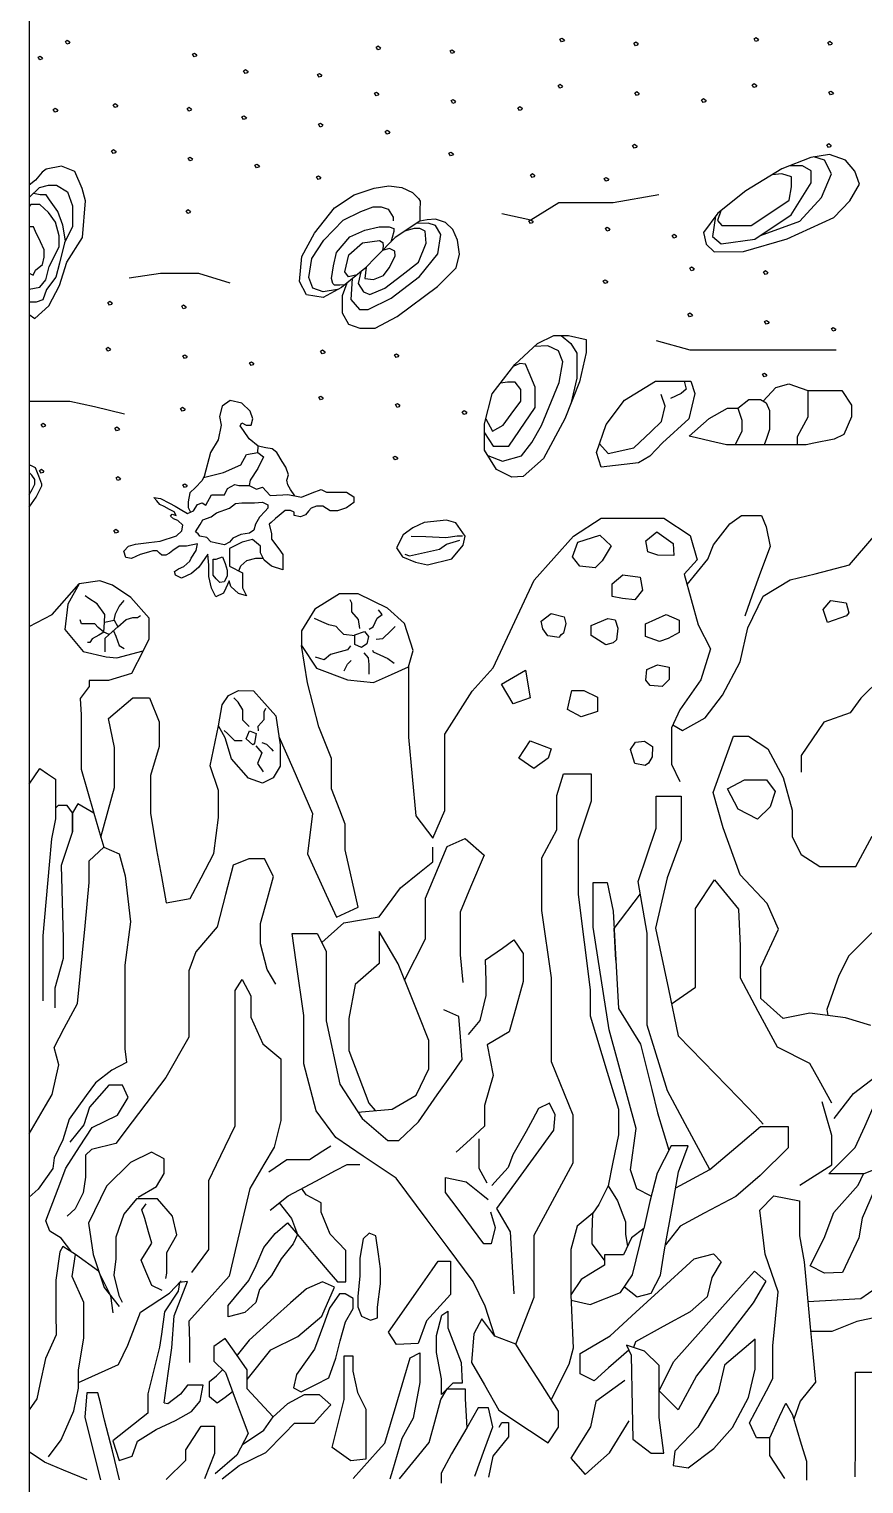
# Model space of a CAD drawing. Header units: millimetres. Extents: x 39 to 1913, y -1214 to 273.
# Drawn here: x 1679.8 to 1717.3, y 125.8 to 191.2 of the extents above; entities that cross this region are included whole.
import ezdxf

# ---------------------------------------------------------------- set-up
doc = ezdxf.new("R2010")
doc.units = ezdxf.units.MM

msp = doc.modelspace()

# ---------------------------------------------------------------- linework, layer by layer
at = {"color": 7, "true_color": 0xd6ffff}
msp.add_lwpolyline([(1679.776, 258.065), (1679.776, 33.065), (1754.776, 33.065), (1754.776, 258.065)], dxfattribs=at)
at = {"color": 252}
for points in [[(1681.477, 190.535), (1681.404, 190.656), (1681.492, 190.709), (1681.603, 190.629), (1681.56, 190.565), (1681.477, 190.535)], [(1695.441, 190.275), (1695.368, 190.396), (1695.456, 190.45), (1695.567, 190.369), (1695.525, 190.305), (1695.441, 190.275)], [(1698.758, 190.107), (1698.685, 190.228), (1698.773, 190.282), (1698.884, 190.202), (1698.842, 190.137), (1698.758, 190.107)], [(1703.693, 190.628), (1703.62, 190.749), (1703.708, 190.803), (1703.82, 190.722), (1703.777, 190.658), (1703.693, 190.628)], [(1707.01, 190.46), (1706.937, 190.581), (1707.025, 190.635), (1707.136, 190.554), (1707.094, 190.49), (1707.01, 190.46)], [(1712.415, 190.654), (1712.342, 190.775), (1712.43, 190.828), (1712.541, 190.748), (1712.499, 190.684), (1712.415, 190.654)], [(1715.732, 190.486), (1715.659, 190.607), (1715.747, 190.66), (1715.858, 190.58), (1715.816, 190.516), (1715.732, 190.486)], [(1680.256, 189.82), (1680.183, 189.941), (1680.271, 189.994), (1680.382, 189.914), (1680.34, 189.85), (1680.256, 189.82)], [(1687.186, 189.958), (1687.113, 190.079), (1687.201, 190.133), (1687.312, 190.052), (1687.27, 189.988), (1687.186, 189.958)], [(1689.488, 189.212), (1689.414, 189.333), (1689.503, 189.386), (1689.614, 189.306), (1689.571, 189.242), (1689.488, 189.212)], [(1692.805, 189.044), (1692.731, 189.165), (1692.82, 189.219), (1692.931, 189.138), (1692.888, 189.074), (1692.805, 189.044)], [(1695.362, 188.203), (1695.289, 188.324), (1695.377, 188.377), (1695.488, 188.297), (1695.446, 188.233), (1695.362, 188.203)], [(1703.614, 188.556), (1703.541, 188.677), (1703.629, 188.73), (1703.741, 188.65), (1703.698, 188.586), (1703.614, 188.556)], [(1707.057, 188.225), (1706.984, 188.346), (1707.072, 188.399), (1707.183, 188.319), (1707.14, 188.255), (1707.057, 188.225)], [(1712.336, 188.581), (1712.263, 188.702), (1712.351, 188.756), (1712.462, 188.675), (1712.42, 188.611), (1712.336, 188.581)], [(1715.779, 188.25), (1715.705, 188.371), (1715.794, 188.425), (1715.905, 188.344), (1715.862, 188.28), (1715.779, 188.25)], [(1680.937, 187.481), (1680.864, 187.602), (1680.952, 187.656), (1681.064, 187.575), (1681.021, 187.511), (1680.937, 187.481)], [(1683.632, 187.688), (1683.559, 187.809), (1683.647, 187.863), (1683.759, 187.782), (1683.716, 187.718), (1683.632, 187.688)], [(1686.949, 187.521), (1686.876, 187.642), (1686.964, 187.695), (1687.075, 187.615), (1687.033, 187.551), (1686.949, 187.521)], [(1698.805, 187.872), (1698.731, 187.993), (1698.82, 188.046), (1698.931, 187.966), (1698.888, 187.902), (1698.805, 187.872)], [(1701.805, 187.554), (1701.732, 187.675), (1701.82, 187.729), (1701.931, 187.649), (1701.889, 187.584), (1701.805, 187.554)], [(1710.057, 187.907), (1709.984, 188.028), (1710.072, 188.082), (1710.184, 188.001), (1710.141, 187.937), (1710.057, 187.907)], [(1689.409, 187.139), (1689.336, 187.261), (1689.424, 187.314), (1689.535, 187.234), (1689.492, 187.17), (1689.409, 187.139)], [(1692.851, 186.808), (1692.778, 186.929), (1692.866, 186.983), (1692.978, 186.903), (1692.935, 186.839), (1692.851, 186.808)], [(1695.852, 186.491), (1695.778, 186.612), (1695.867, 186.666), (1695.978, 186.585), (1695.935, 186.521), (1695.852, 186.491)], [(1683.553, 185.616), (1683.48, 185.737), (1683.568, 185.791), (1683.68, 185.71), (1683.637, 185.646), (1683.553, 185.616)], [(1698.709, 185.507), (1698.636, 185.628), (1698.724, 185.682), (1698.836, 185.601), (1698.793, 185.537), (1698.709, 185.507)], [(1706.962, 185.86), (1706.888, 185.981), (1706.977, 186.035), (1707.088, 185.954), (1707.045, 185.89), (1706.962, 185.86)], [(1715.683, 185.886), (1715.61, 186.007), (1715.698, 186.06), (1715.81, 185.98), (1715.767, 185.916), (1715.683, 185.886)], [(1679.776, 178.379), (1680.033, 178.21), (1680.655, 178.768), (1681.142, 179.693), (1681.475, 180.731), (1682.174, 181.84), (1682.308, 183.486), (1682.16, 184.051), (1681.835, 184.814), (1681.234, 185.054), (1680.542, 184.92), (1680.358, 184.772), (1680.061, 184.426), (1679.776, 184.193)], [(1686.996, 185.285), (1686.922, 185.406), (1687.011, 185.46), (1687.122, 185.379), (1687.079, 185.315), (1686.996, 185.285)], [(1689.996, 184.968), (1689.923, 185.089), (1690.011, 185.142), (1690.122, 185.062), (1690.08, 184.998), (1689.996, 184.968)], [(1710.547, 181.197), (1711.876, 181.22), (1713.828, 181.785), (1715.933, 182.749), (1716.65, 183.489), (1717.074, 184.242), (1716.874, 184.83), (1716.451, 185.312), (1715.733, 185.57), (1714.898, 185.441), (1713.593, 184.924), (1711.97, 183.948), (1710.723, 182.937), (1710.065, 182.067), (1710.194, 181.549), (1710.547, 181.197)], [(1710.617, 182.796), (1710.476, 181.89), (1710.864, 181.561), (1712.381, 181.773), (1714.016, 182.866), (1714.91, 184.3), (1714.91, 184.841), (1714.522, 185.065), (1713.954, 185.067)], [(1712.628, 181.938), (1714.404, 182.584), (1715.369, 183.642), (1715.827, 184.712), (1715.51, 185.323), (1715.029, 185.461)], [(1692.756, 184.444), (1692.683, 184.565), (1692.771, 184.618), (1692.882, 184.538), (1692.84, 184.474), (1692.756, 184.444)], [(1702.373, 184.54), (1702.299, 184.661), (1702.388, 184.714), (1702.499, 184.634), (1702.456, 184.57), (1702.373, 184.54)], [(1705.69, 184.372), (1705.616, 184.493), (1705.705, 184.546), (1705.816, 184.466), (1705.773, 184.402), (1705.69, 184.372)], [(1710.846, 183.036), (1710.7, 182.608), (1710.9, 182.384), (1711.299, 182.384), (1712.217, 182.384), (1713.416, 183.184), (1713.918, 183.518), (1714.028, 184.124), (1714.028, 184.571), (1713.593, 184.7), (1713.149, 184.656)], [(1679.776, 183.635), (1680.245, 184.094), (1680.648, 184.2), (1681.001, 184.2), (1681.496, 183.896), (1681.722, 183.274), (1681.722, 182.335), (1681.369, 181.6), (1681.135, 180.696), (1680.973, 180.067), (1680.563, 179.502), (1680.386, 179.05), (1680.097, 178.937), (1679.776, 178.937)], [(1681.414, 181.695), (1681.291, 182.405), (1681.072, 183.006), (1680.697, 183.536), (1680.538, 183.761), (1680.28, 183.761), (1679.967, 183.822)], [(1697.346, 183.478), (1697.336, 183.058), (1697.325, 182.585), (1696.218, 181.843), (1695.389, 180.995), (1694.862, 180.456), (1693.809, 179.602), (1692.981, 179.146), (1692.23, 179.262), (1691.928, 179.872), (1692.024, 180.989), (1692.602, 182.035), (1693.488, 183.178), (1694.381, 183.762), (1695.28, 184.064), (1695.929, 184.16), (1696.519, 184.089), (1697.001, 183.871), (1697.264, 183.589), (1697.346, 183.478)], [(1701.018, 182.917), (1702.309, 182.642), (1703.575, 183.416), (1706.014, 183.416), (1708.071, 183.769)], [(1679.776, 179.516), (1680.252, 179.615), (1680.535, 179.94), (1680.676, 180.548), (1681.128, 181.431), (1681.128, 181.918), (1680.959, 182.54), (1680.641, 182.964), (1680.252, 183.324), (1679.849, 183.324), (1679.776, 183.232)], [(1686.901, 182.92), (1686.827, 183.041), (1686.916, 183.095), (1687.027, 183.014), (1686.984, 182.95), (1686.901, 182.92)], [(1693.636, 179.507), (1692.985, 179.403), (1692.517, 179.57), (1692.339, 180.049), (1692.475, 180.903), (1693.017, 181.726), (1693.892, 182.622), (1694.674, 183.008), (1695.238, 183.216), (1695.589, 183.216), (1695.9, 183.118), (1696.129, 182.762), (1696.129, 182.595)], [(1694.043, 179.792), (1693.842, 179.23), (1693.842, 178.459), (1694.119, 177.952), (1694.632, 177.768), (1695.317, 177.768), (1696.305, 178.301), (1698.116, 179.644), (1698.959, 180.487), (1699.104, 181.093), (1699.025, 181.725), (1698.815, 182.199), (1698.485, 182.522), (1698.031, 182.673), (1697.662, 182.639), (1697.325, 182.585)], [(1694.295, 179.996), (1694.231, 179.065), (1694.619, 178.604), (1695.008, 178.604), (1696.042, 179.111), (1697.313, 180.099), (1698.13, 181.106), (1698.268, 181.982), (1698.031, 182.377), (1697.708, 182.489), (1697.161, 182.476)], [(1702.294, 182.467), (1702.22, 182.588), (1702.309, 182.642), (1702.42, 182.561), (1702.377, 182.497), (1702.294, 182.467)], [(1679.776, 180.244), (1679.962, 180.159), (1680.059, 180.373), (1680.372, 180.625), (1680.45, 180.964), (1680.45, 181.296), (1680.287, 181.643), (1680.064, 182.118), (1679.97, 182.32), (1679.776, 182.32)], [(1693.958, 179.723), (1693.73, 179.697), (1693.497, 179.697), (1693.416, 179.781), (1693.353, 179.995), (1693.454, 180.576), (1693.59, 181.173), (1694.187, 181.874), (1694.862, 182.172), (1695.505, 182.328), (1695.946, 182.328), (1696.158, 182.242), (1696.158, 182.112), (1696.09, 181.84), (1696.02, 181.64)], [(1694.506, 180.167), (1694.131, 180.084), (1693.957, 180.296), (1694.143, 181.059), (1694.747, 181.599), (1695.524, 181.714), (1695.672, 181.612), (1695.688, 181.448), (1695.647, 181.259)], [(1694.679, 180.307), (1694.557, 179.771), (1694.792, 179.405), (1695.087, 179.28), (1695.749, 179.562), (1696.515, 180.158), (1697.268, 180.743), (1697.616, 181.585), (1697.569, 182.127), (1697.327, 182.25), (1697.073, 182.25), (1696.647, 182.13)], [(1705.736, 182.136), (1705.663, 182.257), (1705.751, 182.311), (1705.862, 182.23), (1705.82, 182.166), (1705.736, 182.136)], [(1708.737, 181.819), (1708.663, 181.94), (1708.752, 181.993), (1708.863, 181.913), (1708.82, 181.849), (1708.737, 181.819)], [(1694.912, 180.507), (1694.854, 179.999), (1695.252, 179.953), (1695.703, 180.134), (1695.957, 180.479), (1696.228, 181.003), (1696.212, 181.225), (1695.961, 181.352), (1695.647, 181.259)], [(1709.525, 180.35), (1709.452, 180.471), (1709.54, 180.524), (1709.651, 180.444), (1709.608, 180.38), (1709.525, 180.35)], [(1684.265, 180.037), (1685.676, 180.243), (1687.38, 180.243), (1688.791, 179.802)], [(1705.641, 179.772), (1705.568, 179.893), (1705.656, 179.946), (1705.767, 179.866), (1705.724, 179.802), (1705.641, 179.772)], [(1712.842, 180.182), (1712.768, 180.303), (1712.857, 180.356), (1712.968, 180.276), (1712.925, 180.212), (1712.842, 180.182)], [(1683.387, 178.807), (1683.313, 178.929), (1683.402, 178.982), (1683.513, 178.902), (1683.47, 178.838), (1683.387, 178.807)], [(1686.703, 178.64), (1686.63, 178.761), (1686.718, 178.814), (1686.83, 178.734), (1686.787, 178.67), (1686.703, 178.64)], [(1709.446, 178.277), (1709.373, 178.398), (1709.461, 178.452), (1709.572, 178.371), (1709.53, 178.307), (1709.446, 178.277)], [(1712.888, 177.946), (1712.815, 178.067), (1712.903, 178.121), (1713.015, 178.04), (1712.972, 177.976), (1712.888, 177.946)], [(1715.889, 177.629), (1715.816, 177.75), (1715.904, 177.803), (1716.015, 177.723), (1715.972, 177.659), (1715.889, 177.629)], [(1701.964, 171.105), (1701.461, 171.081), (1700.766, 171.417), (1700.239, 172.29), (1700.239, 173.475), (1700.574, 174.816), (1701.592, 176.133), (1702.61, 177.079), (1703.353, 177.438), (1704.011, 177.438), (1704.802, 177.258), (1704.802, 176.672), (1704.502, 175.355), (1703.844, 173.691), (1702.886, 171.919), (1701.964, 171.105)], [(1703.682, 177.438), (1704.119, 177.079), (1704.382, 176.648), (1704.382, 175.522), (1704.113, 174.371)], [(1707.951, 177.219), (1709.463, 176.794), (1711.401, 176.794), (1713.197, 176.794), (1716.033, 176.794)], [(1683.308, 176.735), (1683.234, 176.856), (1683.323, 176.91), (1683.434, 176.829), (1683.391, 176.765), (1683.308, 176.735)], [(1686.75, 176.404), (1686.677, 176.525), (1686.765, 176.579), (1686.876, 176.498), (1686.833, 176.434), (1686.75, 176.404)], [(1692.943, 176.617), (1692.87, 176.738), (1692.958, 176.791), (1693.07, 176.711), (1693.027, 176.647), (1692.943, 176.617)], [(1696.26, 176.449), (1696.187, 176.57), (1696.275, 176.623), (1696.386, 176.543), (1696.344, 176.479), (1696.26, 176.449)], [(1700.38, 172.056), (1701.041, 171.788), (1701.892, 172.039), (1702.359, 172.638), (1702.79, 173.392), (1703.592, 175.331), (1703.76, 176.253), (1703.556, 176.755), (1703.077, 176.971), (1702.462, 176.941)], [(1689.75, 176.087), (1689.677, 176.208), (1689.765, 176.261), (1689.877, 176.181), (1689.834, 176.117), (1689.75, 176.087)], [(1700.239, 173.068), (1700.622, 172.47), (1701.329, 172.47), (1701.808, 173.176), (1702.503, 174.2), (1702.503, 175.127), (1702.239, 175.762), (1702.079, 176.146), (1701.824, 176.189), (1701.522, 176.041)], [(1700.293, 173.691), (1700.593, 173.144), (1701.069, 173.405), (1701.436, 173.902), (1701.871, 174.492), (1701.871, 175.01), (1701.616, 175.347), (1701.267, 175.347), (1700.945, 175.296)], [(1707.656, 172.025), (1707.158, 171.717), (1705.474, 171.528), (1705.261, 172.191), (1705.704, 173.447), (1706.518, 174.538), (1707.916, 175.383), (1709.505, 175.383), (1709.679, 174.83), (1709.41, 173.7), (1708.233, 172.626), (1707.656, 172.025)], [(1709.197, 175.383), (1709.299, 175.035), (1709.062, 174.83), (1708.588, 174.617)], [(1712.793, 175.582), (1712.72, 175.703), (1712.808, 175.756), (1712.919, 175.676), (1712.877, 175.612), (1712.793, 175.582)], [(1712.759, 174.49), (1713.325, 175.099), (1713.903, 175.263), (1714.456, 175.074), (1714.765, 174.969), (1714.765, 173.767), (1714.481, 173.252), (1714.28, 172.886), (1714.28, 172.525)], [(1692.864, 174.544), (1692.791, 174.665), (1692.879, 174.719), (1692.991, 174.638), (1692.948, 174.574), (1692.864, 174.544)], [(1705.395, 172.573), (1705.79, 172.144), (1706.936, 172.397), (1707.719, 173.131), (1708.187, 173.571), (1708.351, 174.269), (1708.169, 174.79)], [(1711.615, 174.169), (1712.105, 174.559), (1712.633, 174.559), (1712.885, 174.421), (1713.035, 174.069), (1713.035, 173.214), (1712.897, 172.812), (1712.798, 172.525)], [(1714.765, 174.969), (1715.701, 174.969), (1716.292, 174.969), (1716.719, 174.307), (1716.719, 173.78), (1716.38, 173)], [(1684.066, 173.91), (1682.717, 174.243), (1681.609, 174.483), (1680.814, 174.483), (1679.776, 174.483)], [(1686.655, 174.04), (1686.581, 174.161), (1686.67, 174.214), (1686.781, 174.134), (1686.738, 174.07), (1686.655, 174.04)], [(1691.707, 170.239), (1691.525, 170.528), (1691.395, 170.737), (1691.36, 170.936), (1691.422, 171.178), (1691.316, 171.525), (1691.15, 171.786), (1690.901, 172.179), (1690.694, 172.351), (1690.408, 172.395), (1690.072, 172.474), (1689.655, 172.794), (1689.402, 173.174), (1689.265, 173.378), (1689.332, 173.51), (1689.532, 173.408), (1689.746, 173.408), (1689.821, 173.693), (1689.711, 174.037), (1689.336, 174.404), (1688.804, 174.517), (1688.442, 174.26), (1688.324, 173.797), (1688.403, 173.414), (1688.263, 172.751), (1687.927, 172.188), (1687.638, 171.105), (1687.533, 170.917), (1687.244, 170.619), (1687.002, 170.37), (1686.928, 169.963), (1686.928, 169.718), (1687.031, 169.503)], [(1696.307, 174.213), (1696.233, 174.334), (1696.322, 174.388), (1696.433, 174.307), (1696.39, 174.243), (1696.307, 174.213)], [(1699.307, 173.896), (1699.234, 174.017), (1699.322, 174.07), (1699.433, 173.99), (1699.391, 173.926), (1699.307, 173.896)], [(1716.38, 173), (1715.94, 172.787), (1715.035, 172.598), (1714.682, 172.525), (1713.438, 172.525), (1712.47, 172.525), (1711.112, 172.525), (1710.383, 172.699), (1709.759, 172.847), (1709.434, 172.925), (1710.32, 173.717), (1711.15, 174.169), (1711.615, 174.169), (1711.791, 173.641), (1711.791, 173.139), (1711.489, 172.525)], [(1680.391, 173.328), (1680.317, 173.449), (1680.406, 173.503), (1680.517, 173.422), (1680.474, 173.358), (1680.391, 173.328)], [(1683.708, 173.16), (1683.634, 173.282), (1683.723, 173.335), (1683.834, 173.255), (1683.791, 173.191), (1683.708, 173.16)], [(1687.615, 171.064), (1688.513, 171.285), (1689.288, 171.626), (1689.547, 172.094), (1690.05, 172.182), (1690.072, 172.474)], [(1690.05, 172.182), (1690.304, 171.994), (1690.05, 171.473), (1689.713, 170.939), (1689.664, 170.707)], [(1696.212, 171.849), (1696.138, 171.97), (1696.227, 172.023), (1696.338, 171.943), (1696.295, 171.879), (1696.212, 171.849)], [(1679.776, 169.734), (1680.09, 170.181), (1680.354, 170.681), (1680.354, 170.761), (1680.206, 171.118), (1680.068, 171.489), (1679.854, 171.605), (1679.776, 171.605)], [(1679.776, 170.275), (1679.907, 170.516), (1680.038, 170.757), (1680.038, 170.975), (1679.898, 171.172), (1679.776, 171.288)], [(1680.312, 171.256), (1680.239, 171.377), (1680.327, 171.431), (1680.438, 171.35), (1680.395, 171.286), (1680.312, 171.256)], [(1683.754, 170.925), (1683.681, 171.046), (1683.769, 171.099), (1683.881, 171.019), (1683.838, 170.955), (1683.754, 170.925)], [(1687.802, 167.612), (1687.398, 167.033), (1687.068, 166.744), (1686.617, 166.535), (1686.355, 166.677), (1686.305, 166.837), (1686.487, 166.951), (1686.727, 167.067), (1687.002, 167.299), (1687.062, 167.444), (1687.274, 167.782), (1687.348, 168.085), (1686.854, 167.972), (1686.516, 167.972), (1686.236, 167.782), (1686.086, 167.663), (1685.917, 167.576), (1685.734, 167.576), (1685.637, 167.668), (1685.528, 167.771), (1685.331, 167.771), (1685.146, 167.703), (1684.766, 167.605), (1684.383, 167.423), (1684.124, 167.471), (1684.026, 167.745), (1684.235, 167.977), (1684.557, 168.07), (1685.148, 168.144), (1685.667, 168.208), (1686.397, 168.439), (1686.636, 168.658), (1686.678, 168.915), (1686.461, 169.127), (1686.264, 169.21), (1686.129, 169.319), (1686.202, 169.41), (1686.381, 169.35), (1686.296, 169.512), (1686.081, 169.626), (1685.844, 169.752), (1685.65, 169.855), (1685.511, 170.014), (1685.374, 170.168), (1685.68, 170.115), (1686.087, 169.91), (1686.333, 169.77), (1686.569, 169.635), (1686.897, 169.448), (1687.164, 169.557), (1687.339, 169.841), (1687.544, 169.921), (1687.715, 169.825), (1687.971, 170.281), (1688.218, 170.281), (1688.55, 170.286), (1688.686, 170.565), (1689.019, 170.748), (1689.196, 170.707), (1689.664, 170.707), (1689.99, 170.531), (1690.255, 170.633), (1690.608, 170.259), (1691.17, 170.285), (1691.394, 170.295), (1692.02, 170.183), (1692.496, 170.367), (1692.895, 170.521), (1693.136, 170.401), (1693.551, 170.401), (1694.034, 170.401), (1694.36, 170.197), (1694.36, 169.945), (1694.034, 169.7), (1693.632, 169.571), (1693.306, 169.571), (1692.972, 169.775), (1692.68, 169.775), (1692.442, 169.68), (1692.333, 169.551), (1692.195, 169.387), (1691.966, 169.299), (1691.68, 169.347), (1691.68, 169.51), (1691.516, 169.585), (1691.272, 169.585), (1691.006, 169.353), (1690.852, 169.219), (1690.648, 169.041), (1690.562, 168.966), (1690.659, 168.537), (1690.659, 168.292), (1690.993, 167.85), (1691.18, 167.602), (1691.18, 167.245), (1691.18, 166.912), (1690.666, 167.082), (1690.339, 167.34), (1690.169, 167.673), (1690.169, 167.973), (1689.816, 168.279), (1689.346, 168.156), (1688.986, 167.98), (1688.775, 167.876), (1688.775, 167.68), (1688.775, 167.075), (1689.36, 166.783), (1689.36, 166.374), (1689.36, 166.109), (1689.537, 165.749), (1689.19, 165.851), (1688.843, 166.157), (1688.761, 166.415), (1688.608, 166.088), (1688.512, 165.869), (1688.164, 165.699), (1687.973, 166.088), (1687.857, 166.62), (1687.857, 167.118), (1687.802, 167.612)], [(1686.755, 170.607), (1686.681, 170.729), (1686.77, 170.782), (1686.881, 170.702), (1686.838, 170.638), (1686.755, 170.607)], [(1687.254, 168.613), (1687.456, 168.944), (1687.587, 169.158), (1687.957, 169.299), (1688.2, 169.48), (1688.776, 169.682), (1689.051, 169.9), (1689.333, 169.929), (1689.907, 169.929), (1690.255, 169.959), (1690.494, 169.83), (1690.494, 169.682), (1690.384, 169.552), (1690.133, 169.278), (1689.948, 168.957), (1689.869, 168.702), (1689.673, 168.564), (1689.28, 168.503), (1688.927, 168.341), (1688.779, 168.161), (1688.555, 168.037), (1688.192, 168.118), (1687.944, 168.173), (1687.758, 168.36), (1687.451, 168.424), (1687.37, 168.529), (1687.254, 168.613)], [(1709.334, 166.257), (1710.267, 167.398), (1710.528, 168.032), (1711.253, 168.973), (1711.786, 169.347), (1712.682, 169.347), (1712.886, 168.849), (1713.068, 167.964), (1712.637, 166.808), (1712.253, 165.779), (1711.934, 164.824)], [(1683.659, 168.56), (1683.586, 168.681), (1683.674, 168.735), (1683.785, 168.654), (1683.743, 168.59), (1683.659, 168.56)], [(1696.287, 167.905), (1696.546, 167.496), (1697.139, 167.252), (1697.668, 167.138), (1698.77, 167.412), (1699.273, 168.015), (1699.363, 168.424), (1698.949, 169.027), (1698.525, 169.141), (1697.518, 169.042), (1697.02, 168.807), (1696.581, 168.483), (1696.287, 167.905)], [(1696.824, 162.551), (1696.824, 161.018), (1696.824, 159.402), (1697.148, 155.863), (1697.913, 154.858), (1698.459, 156.103), (1698.459, 158.091), (1698.459, 159.533), (1699.683, 161.455), (1700.622, 162.503), (1702.46, 166.449), (1704.232, 168.426), (1705.468, 169.237), (1707.103, 169.237), (1708.284, 169.237), (1709.479, 168.454), (1709.781, 167.369), (1709.204, 166.724), (1709.836, 164.444), (1710.386, 163.36), (1709.946, 161.973), (1709.012, 160.627), (1708.629, 159.807), (1708.629, 158.181), (1709.015, 157.409)], [(1696.651, 167.616), (1696.86, 167.546), (1698.211, 167.84), (1698.53, 168.065), (1699.129, 168.249)], [(1696.94, 168.424), (1697.603, 168.404), (1698.5, 168.359), (1698.999, 168.443), (1699.248, 168.443)], [(1705.517, 167.313), (1705.206, 167.01), (1704.52, 167.073), (1704.192, 167.492), (1704.429, 168.16), (1705.417, 168.463), (1705.92, 167.99), (1705.517, 167.313)], [(1708.017, 167.579), (1707.565, 167.724), (1707.477, 168.21), (1707.976, 168.613), (1708.703, 168.098), (1708.744, 167.558), (1708.017, 167.579)], [(1708.696, 159.951), (1709.133, 159.701), (1710.142, 160.256), (1710.924, 161.288), (1711.718, 162.784), (1712.058, 164.314), (1712.75, 165.731), (1713.963, 166.457), (1715.086, 166.74), (1716.633, 167.131), (1717.717, 168.406)], [(1688.342, 166.34), (1688.184, 166.511), (1688.042, 166.666), (1688.042, 167.071), (1688.042, 167.392), (1688.178, 167.392), (1688.471, 167.494), (1688.577, 167.19), (1688.678, 166.9), (1688.678, 166.627), (1688.546, 166.374), (1688.342, 166.34)], [(1689.192, 166.867), (1689.291, 167.091), (1689.564, 167.33), (1689.96, 167.439), (1690.287, 167.443)], [(1706.431, 165.622), (1705.962, 165.722), (1705.962, 166.278), (1706.448, 166.689), (1707.224, 166.59), (1707.332, 165.996), (1706.992, 165.568), (1706.431, 165.622)], [(1679.776, 164.361), (1680.819, 164.912), (1682.021, 166.284)], [(1683.24, 163.007), (1683.721, 162.961), (1684.905, 163.278), (1685.171, 163.796), (1685.171, 164.748), (1684.346, 165.67), (1683.516, 166.228), (1682.958, 166.412), (1682.021, 166.284), (1681.518, 165.363), (1681.38, 164.231), (1682.2, 163.237), (1683.24, 163.007)], [(1683.163, 164.559), (1683.182, 164.901), (1682.83, 165.388), (1682.466, 165.629), (1682.296, 165.742)], [(1683.593, 164.646), (1683.66, 164.943), (1683.819, 165.265), (1684.044, 165.537)], [(1694.072, 161.968), (1695.252, 161.853), (1696.06, 162.212), (1696.824, 162.551), (1697.035, 163.289), (1696.637, 164.507), (1695.881, 165.186), (1694.56, 165.827), (1693.713, 165.827), (1692.61, 165.148), (1692.008, 164.173), (1692.008, 163.519), (1692.687, 162.494), (1694.072, 161.968)], [(1694.635, 164.274), (1694.575, 164.684), (1694.281, 165.033), (1694.281, 165.412), (1694.195, 165.569)], [(1716.503, 164.839), (1715.641, 164.547), (1715.443, 165.13), (1715.79, 165.53), (1716.482, 165.431), (1716.603, 164.975), (1716.481, 164.832)], [(1683.767, 164.354), (1684.129, 164.682), (1684.438, 164.769), (1684.643, 164.769), (1684.782, 164.861)], [(1694.408, 163.94), (1693.917, 164.001), (1693.71, 164.224), (1693.575, 164.368), (1693.239, 164.441), (1692.921, 164.583), (1692.598, 164.726)], [(1695.06, 164.249), (1695.237, 164.345), (1695.409, 164.739), (1695.632, 164.911), (1695.469, 165.122)], [(1703.659, 164), (1703.595, 163.868), (1703.083, 163.951), (1702.849, 164.267), (1702.774, 164.605), (1703.223, 164.958), (1703.818, 164.802), (1703.883, 164.504), (1703.779, 164.068), (1703.631, 163.942)], [(1706.015, 163.632), (1705.679, 163.536), (1705.027, 163.968), (1705.031, 164.412), (1705.774, 164.732), (1706.098, 164.662), (1706.227, 164.288), (1706.165, 163.765), (1706.015, 163.632)], [(1708.491, 163.83), (1708.089, 163.697), (1707.47, 163.922), (1707.47, 164.494), (1708.392, 164.906), (1708.981, 164.652), (1708.981, 164.104), (1708.491, 163.83)], [(1683.137, 164.108), (1682.886, 164.328), (1682.733, 164.487), (1682.123, 164.487), (1682.077, 164.661)], [(1683.137, 164.108), (1682.902, 163.98), (1682.603, 163.818), (1682.497, 163.647), (1682.405, 163.647)], [(1683.137, 164.108), (1683.163, 164.559), (1683.593, 164.646), (1683.767, 164.354), (1683.378, 164), (1683.137, 164.108)], [(1683.573, 164.177), (1683.665, 163.939), (1683.829, 163.514), (1684.054, 163.376)], [(1694.706, 163.42), (1694.408, 163.551), (1694.408, 163.996), (1694.838, 164.143), (1695.02, 163.92), (1694.944, 163.592), (1694.706, 163.42)], [(1695.374, 163.794), (1695.672, 163.829), (1696.021, 164.168), (1696.222, 164.362)], [(1683.378, 164), (1683.181, 163.821), (1683.181, 163.504), (1683.178, 163.232)], [(1690.998, 159.431), (1691.624, 157.996), (1692.511, 155.965), (1692.275, 154.158), (1693.121, 152.314), (1693.58, 151.313), (1694.561, 151.764), (1693.967, 154.331), (1693.967, 155.481), (1693.728, 156.11), (1693.361, 157.078), (1693.361, 158.43), (1692.795, 159.861), (1692.275, 161.835), (1692.008, 163.519)], [(1694.21, 163.501), (1694.084, 163.318), (1693.745, 163.227), (1693.317, 163.113), (1693.027, 162.874), (1692.647, 162.985)], [(1684.905, 163.278), (1684.38, 162.261), (1683.345, 161.941), (1683.027, 161.941), (1682.475, 161.941), (1682.475, 161.665), (1682.071, 161.135), (1682.114, 160.392), (1682.114, 157.952), (1682.687, 155.978), (1681.965, 156.402), (1681.729, 156.001), (1681.729, 155.15), (1681.222, 153.622), (1681.308, 150.351), (1681.308, 149.457), (1680.935, 148.123), (1680.935, 147.229)], [(1693.93, 162.378), (1694.08, 162.68), (1694.251, 162.845)], [(1694.807, 163.182), (1695.01, 162.959), (1695.045, 162.661), (1695.045, 162.226)], [(1695.197, 163.303), (1695.227, 163.227), (1695.536, 163.101), (1695.895, 162.929), (1696.178, 162.712)], [(1702.29, 161.156), (1701.518, 160.888), (1700.997, 161.777), (1702.082, 162.412), (1702.29, 161.156)], [(1707.673, 161.721), (1707.478, 161.962), (1707.524, 162.435), (1708.01, 162.651), (1708.529, 162.535), (1708.529, 161.991), (1708.221, 161.671), (1707.673, 161.721)], [(1689.176, 161.495), (1689.857, 161.47), (1690.23, 161.055), (1690.865, 160.35), (1691.052, 159.056), (1691.052, 158.086), (1690.736, 157.571), (1690.255, 157.331), (1689.633, 157.555), (1688.861, 158.426), (1688.579, 159.371), (1688.288, 159.902), (1688.454, 160.848), (1688.736, 161.263), (1689.176, 161.495)], [(1703.968, 160.636), (1704.153, 161.492), (1704.69, 161.492), (1705.311, 161.19), (1705.311, 160.552), (1704.572, 160.301), (1703.968, 160.636)], [(1718.063, 162.056), (1717.137, 161.148), (1716.664, 160.494), (1715.483, 160.076), (1714.466, 158.569), (1714.466, 157.824)], [(1683.001, 154.895), (1683.619, 157.129), (1683.619, 158.929), (1683.337, 160.23), (1684.443, 161.163), (1685.181, 161.163), (1685.615, 160.078), (1685.615, 158.972), (1685.224, 157.671), (1685.224, 155.98), (1685.506, 154.331), (1685.723, 153.139), (1685.938, 151.957), (1687.015, 152.153), (1687.502, 153.074), (1688.079, 154.164), (1688.283, 155.784), (1688.283, 156.999), (1687.914, 158.105), (1688.288, 159.902)], [(1689.656, 159.879), (1689.377, 160.164), (1689.377, 160.62), (1689.169, 160.966), (1688.973, 161.158)], [(1690.086, 159.683), (1690.065, 159.884), (1690.329, 160.19), (1690.329, 160.526), (1690.412, 160.702)], [(1689.346, 159.227), (1689.025, 159.237), (1688.688, 159.553), (1688.54, 159.692)], [(1689.833, 159.055), (1689.524, 159.318), (1689.673, 159.679), (1689.977, 159.553), (1689.9, 159.127), (1689.836, 159.052)], [(1689.962, 159.003), (1690.225, 158.694), (1690.029, 158.214), (1690.293, 157.835)], [(1690.226, 159.16), (1690.438, 159.087), (1690.656, 158.87), (1690.744, 158.772)], [(1703.095, 158.455), (1702.457, 157.986), (1701.769, 158.455), (1702.29, 159.227), (1703.229, 158.875), (1703.095, 158.455)], [(1707.447, 158.122), (1706.984, 158.209), (1706.792, 158.842), (1707.024, 159.174), (1707.422, 159.221), (1707.785, 158.972), (1707.77, 158.506), (1707.601, 158.221), (1707.447, 158.122)], [(1717.587, 146.434), (1716.451, 146.788), (1714.854, 147.001), (1713.647, 146.753), (1712.653, 147.658), (1712.653, 149.059), (1713.434, 150.763), (1712.937, 151.916), (1711.712, 153.211), (1710.949, 155.323), (1710.513, 156.904), (1711.104, 158.566), (1711.414, 159.437), (1712.086, 159.437), (1712.956, 158.867), (1713.648, 157.584), (1714.061, 156.112), (1714.061, 154.919), (1714.462, 154.116), (1715.299, 153.591), (1716.917, 153.591), (1717.642, 154.952)], [(1679.776, 157.281), (1680.254, 157.985), (1680.596, 157.752), (1680.96, 157.505), (1680.96, 156.683), (1680.96, 155.723), (1680.788, 154.827), (1680.681, 153.653), (1680.391, 150.467), (1680.391, 147.551)], [(1701.634, 132.129), (1702.47, 134.228), (1702.47, 137.02), (1704.223, 140.266), (1704.223, 142.408), (1703.249, 144.81), (1703.249, 148.575), (1702.813, 151.608), (1702.813, 153.976), (1703.476, 155.224), (1703.476, 156.778), (1703.782, 157.745), (1705.03, 157.745), (1705.03, 156.523), (1704.444, 154.766), (1704.444, 152.321), (1704.979, 148.043), (1704.979, 146.871), (1705.743, 144.35), (1706.251, 142.674), (1706.251, 141.523), (1705.991, 140.227), (1705.793, 139.238), (1705.368, 138.405), (1705.096, 138.006), (1704.39, 137.42), (1704.117, 136.378), (1704.117, 134.854), (1704.117, 134.341), (1704.219, 131.939), (1704.026, 131.214), (1703.229, 129.636)], [(1713.062, 156.268), (1712.49, 155.714), (1711.632, 156.16), (1711.15, 157.072), (1711.909, 157.474), (1712.902, 157.474), (1713.295, 156.947), (1713.062, 156.268)], [(1681.729, 155.15), (1681.729, 156.001), (1681.483, 156.33), (1681.081, 156.33), (1680.96, 156.203)], [(1710.358, 139.968), (1709.253, 142.023), (1708.457, 143.503), (1707.886, 145.35), (1707.545, 146.45), (1707.545, 147.804), (1707.545, 148.962), (1707.545, 150.589), (1707.141, 152.905), (1707.941, 155.304), (1707.941, 156.737), (1709.072, 156.737), (1709.072, 156.241), (1709.072, 154.78), (1708.437, 153.07), (1707.913, 150.809), (1708.492, 148.08), (1708.94, 145.97), (1710.589, 144.275), (1711.647, 143.187), (1712.396, 142.416), (1712.747, 142.006)], [(1682.687, 155.978), (1683.001, 154.895), (1683.129, 154.455), (1683.819, 154.156), (1684.098, 153.171), (1684.333, 151.094), (1684.076, 149.145), (1684.076, 146.576), (1684.076, 145.398), (1684.146, 144.771), (1683.486, 144.434), (1682.759, 143.869), (1682.341, 143.29), (1681.575, 142.228), (1681.291, 141.298), (1680.901, 140.49), (1680.847, 140.019), (1680.187, 139.09), (1679.776, 138.727)], [(1679.776, 141.567), (1680.51, 142.833), (1680.808, 143.345), (1681.116, 144.677), (1680.901, 145.457), (1681.358, 146.319), (1681.358, 146.319), (1681.952, 147.436), (1682.289, 150.915), (1682.478, 152.863), (1682.478, 153.833), (1683.129, 154.455)], [(1692.922, 150.176), (1693.914, 151.06), (1695.502, 151.329), (1696.455, 152.624), (1697.311, 153.308), (1697.916, 153.792), (1697.916, 154.456)], [(1696.647, 148.483), (1697.579, 150.328), (1697.579, 152.16), (1698.557, 154.481), (1699.364, 154.847), (1700.219, 154.09), (1699.608, 152.648), (1699.137, 151.537), (1699.137, 149.619), (1699.266, 148.373)], [(1690.859, 148.303), (1690.473, 148.961), (1690.172, 150.106), (1690.172, 151.022), (1690.487, 152.153), (1690.76, 153.131), (1690.344, 153.928), (1689.642, 153.928), (1688.941, 153.642), (1688.597, 152.325), (1688.217, 150.87), (1687.266, 149.749), (1686.951, 148.89), (1686.951, 147.015), (1686.951, 145.913), (1685.92, 144.109), (1684.41, 142.118), (1683.673, 141.146), (1682.585, 140.868), (1682.312, 140.609), (1682.312, 139.92), (1682.312, 139.633), (1682.211, 138.929), (1681.838, 138.196), (1681.493, 137.88)], [(1708.634, 147.411), (1709.706, 148.163), (1709.706, 150.01), (1709.706, 151.692), (1710.561, 152.988), (1711.637, 151.664), (1711.719, 150.01), (1711.719, 148.576), (1712.519, 147.087), (1713.381, 145.483), (1714.836, 144.744), (1715.25, 143.999), (1715.821, 142.972)], [(1707.719, 138.77), (1707.082, 139.095), (1706.785, 139.953), (1707.049, 141.818), (1705.829, 146.242), (1705.319, 149.511), (1705.11, 150.853), (1705.11, 152.205), (1705.11, 152.87), (1705.751, 152.87), (1706.017, 151.573), (1706.134, 149.378), (1706.249, 147.21), (1707.248, 145.604), (1707.747, 143.559), (1708.002, 142.513), (1708.51, 140.833)], [(1706.134, 149.378), (1706.059, 150.796), (1707.237, 152.354)], [(1700.691, 132.485), (1700.112, 133.255), (1699.751, 132.581), (1699.655, 131.305), (1700.233, 130.293), (1700.884, 129.155), (1702.256, 128.247), (1703.097, 127.69), (1703.563, 128.395), (1703.563, 129.113), (1702.762, 130.366), (1701.975, 131.597), (1701.634, 132.129), (1700.691, 132.485), (1700.257, 133.833), (1699.727, 134.941), (1698.595, 136.458), (1697.664, 137.705), (1696.259, 139.588), (1694.789, 140.576), (1693.552, 141.407), (1692.669, 142.599), (1692.115, 144.718), (1692.115, 146.885), (1691.778, 149.293), (1691.598, 150.578), (1692.717, 150.578), (1693.127, 149.775), (1693.127, 148.619), (1693.127, 147.969), (1693.127, 146.644), (1693.729, 143.803), (1694.741, 142.261), (1695.897, 141.274), (1696.379, 141.274), (1697.27, 142.117), (1698.113, 143.321), (1698.747, 144.226), (1699.227, 144.911), (1699.149, 145.934), (1699.081, 146.837), (1698.4, 147.142)], [(1694.55, 142.552), (1696.089, 142.681), (1697.164, 143.316), (1697.726, 144.489), (1697.726, 145.759), (1697.262, 146.932), (1696.935, 147.758), (1696.36, 149.209), (1695.502, 150.67), (1695.502, 149.228), (1694.427, 148.275), (1694.134, 146.761), (1694.134, 145.319), (1695.038, 142.949), (1695.319, 142.616)], [(1717.639, 150.602), (1716.601, 149.567), (1716.155, 148.69), (1715.619, 147.153), (1715.652, 146.895)], [(1699.512, 146.03), (1700.044, 146.659), (1700.31, 147.794), (1700.31, 148.447), (1700.286, 149.39), (1701.035, 149.921), (1701.544, 150.282), (1701.978, 149.67), (1701.978, 148.423), (1701.567, 146.949), (1701.344, 146.15), (1700.358, 145.571), (1700.624, 144.194), (1700.237, 142.84), (1700.237, 141.922), (1699.585, 141.318), (1698.963, 140.742)], [(1687.082, 135.338), (1687.844, 136.377), (1687.844, 137.44), (1687.844, 138.526), (1687.844, 139.473), (1688.191, 140.189), (1688.582, 140.997), (1689.032, 141.927), (1689.032, 142.522), (1689.032, 143.954), (1689.032, 145.41), (1689.032, 147.004), (1689.032, 148.02), (1689.346, 148.505), (1689.346, 148.505), (1689.739, 147.766), (1689.739, 146.819), (1690.271, 145.618), (1691.08, 144.948), (1691.08, 143.377), (1691.08, 142.176), (1690.779, 140.974), (1690.317, 140.189), (1689.689, 139.122), (1689.091, 136.582), (1688.763, 135.185), (1687.607, 133.893), (1686.954, 133.163), (1686.981, 132.223), (1686.981, 131.296)], [(1715.941, 142.261), (1716.805, 143.391), (1717.824, 144.166), (1718.323, 144.83), (1718.976, 146.037), (1719.652, 146.668), (1720.582, 146.225), (1720.582, 145.506), (1720.113, 145.04)], [(1717.263, 139.772), (1715.709, 139.772), (1716.892, 140.956), (1717.316, 141.909), (1718.015, 143.481), (1719.275, 144.733), (1719.851, 145.304), (1720.993, 144.154), (1720.334, 143.074), (1718.763, 141.027), (1718.079, 140.136)], [(1681.701, 136.254), (1681.701, 136.254), (1681.22, 136.889), (1680.702, 137.205), (1680.53, 137.665), (1681.076, 139.115), (1681.42, 140.03), (1682.039, 140.983), (1682.611, 141.864), (1683.749, 142.405), (1684.223, 143.209), (1683.979, 143.755), (1683.361, 143.755), (1682.484, 142.764), (1682.24, 141.974), (1681.608, 141.198)], [(1701.567, 134.381), (1701.494, 135.59), (1701.4, 137.164), (1700.793, 138.224), (1701.76, 139.553), (1702.557, 140.648), (1703.355, 141.745), (1703.404, 142.424), (1703.161, 142.946), (1702.66, 142.713), (1702.388, 142.204), (1702.107, 141.677), (1701.501, 140.623), (1701.303, 140.06), (1700.847, 139.559), (1700.561, 139.245)], [(1714.403, 139.262), (1715.833, 140.18), (1715.833, 141.503), (1715.55, 142.491), (1715.403, 143.009)], [(1708.823, 139.142), (1710.358, 139.968), (1711.722, 141.131), (1712.632, 141.908), (1713.868, 141.908), (1713.868, 140.949), (1712.62, 139.702), (1711.523, 138.754), (1710.109, 138.006), (1709.022, 137.43), (1708.365, 136.58)], [(1700.358, 139.36), (1699.996, 140.013), (1699.996, 140.907), (1699.996, 141.342)], [(1684.669, 138.727), (1685.498, 139.213), (1685.839, 139.79), (1685.839, 140.457), (1685.276, 140.753), (1684.327, 140.279), (1683.246, 139.227), (1682.446, 137.554), (1682.653, 136.147), (1683.142, 134.665), (1683.824, 133.821)], [(1690.542, 139.867), (1691.354, 140.414), (1692.369, 140.414), (1692.978, 140.804), (1693.333, 141.031)], [(1706.521, 134.704), (1707.087, 134.253), (1707.72, 134.415), (1708.145, 135.219), (1708.325, 136.357), (1708.694, 138.419), (1708.953, 139.865), (1709.385, 141.034), (1708.612, 141.034), (1707.987, 139.8), (1707.657, 138.534), (1707.391, 137.323)], [(1690.604, 138.15), (1691.416, 138.79), (1692.65, 139.446), (1693.538, 139.918), (1694.06, 140.195), (1694.633, 140.195)], [(1715.506, 135.317), (1714.87, 135.635), (1715.493, 136.882), (1715.923, 138.038), (1717.021, 139.267), (1717.263, 139.772), (1717.735, 139.969), (1717.94, 139.479), (1717.197, 137.786), (1717.043, 136.897), (1716.319, 135.35), (1715.506, 135.317)], [(1700.504, 138.07), (1700.718, 137.368), (1700.535, 136.636), (1700.199, 136.636), (1699.391, 137.719), (1699.044, 138.183), (1698.48, 138.938), (1698.48, 139.61), (1699.406, 139.411), (1700.077, 138.878), (1700.396, 138.624)], [(1705.793, 139.238), (1706.215, 138.564), (1706.575, 137.617), (1706.575, 137.061), (1706.656, 136.514)], [(1685.924, 135.068), (1685.961, 135.309), (1685.961, 136.242), (1686.405, 137.028), (1686.211, 137.869), (1685.545, 138.646), (1684.602, 138.646), (1684.038, 137.962), (1683.677, 136.936), (1683.677, 135.956), (1683.575, 135.216), (1683.806, 134.31), (1683.954, 134.005)], [(1691.01, 138.47), (1691.559, 137.774), (1691.835, 137.045), (1692.663, 136.065), (1693.245, 135.375), (1693.626, 134.924), (1694.008, 134.924), (1694.008, 134.924), (1694.008, 135.903), (1694.008, 136.324), (1693.649, 136.699), (1693.295, 137.068), (1692.9, 138.057), (1692.9, 138.478), (1692.228, 138.837), (1692.033, 139.118)], [(1713.057, 127.911), (1712.448, 127.911), (1712.135, 128.59), (1712.9, 130.033), (1713.187, 130.574), (1713.187, 132.051), (1713.422, 134.469), (1712.848, 136.173), (1712.605, 138.139), (1713.231, 138.782), (1714.379, 138.556), (1714.379, 136.991), (1714.588, 135.825), (1714.727, 134.364), (1714.868, 132.892), (1714.968, 131.839), (1715.103, 130.422), (1714.414, 129.564), (1714.127, 128.754)], [(1685.748, 134.532), (1685.295, 134.763), (1685.027, 135.392), (1684.811, 135.899), (1685.295, 136.658), (1685.147, 137.176), (1684.976, 137.774), (1684.833, 138.165), (1685.036, 138.424)], [(1705.627, 135.902), (1705.072, 136.637), (1705.072, 137.143), (1705.096, 138.006)], [(1689.966, 133.99), (1689.469, 133.542), (1688.719, 133.347), (1688.719, 133.863), (1689.644, 134.983), (1689.976, 135.655), (1690.326, 136.473), (1690.823, 137.097), (1691.388, 137.574), (1691.668, 137.243), (1691.835, 137.045), (1691.632, 136.629), (1691.106, 135.957), (1690.667, 135.207), (1690.122, 134.584), (1689.966, 133.99)], [(1704.128, 134.103), (1704.974, 133.91), (1706.346, 134.449), (1706.885, 135.233), (1707.391, 137.323), (1706.836, 136.898), (1706.477, 136.131), (1705.627, 136.131), (1705.627, 135.673), (1705.006, 135.298), (1704.572, 135.035), (1704.117, 134.341)], [(1694.702, 133.375), (1695.108, 133.203), (1695.434, 133.308), (1695.434, 133.781), (1695.569, 134.838), (1695.569, 135.514), (1695.471, 136.165), (1695.347, 136.985), (1695.059, 137.105), (1694.776, 136.86), (1694.635, 135.993), (1694.635, 135.188), (1694.536, 134.26), (1694.536, 133.793), (1694.702, 133.375)], [(1680.641, 127.062), (1681.223, 127.827), (1681.791, 129.132), (1681.989, 130.14), (1681.989, 130.948), (1682.231, 132.409), (1682.231, 133.998), (1681.706, 135.161), (1681.862, 136.154), (1681.294, 136.508), (1681.15, 136.277), (1680.982, 134.991), (1680.982, 133.515), (1680.996, 132.537), (1680.514, 131.473), (1680.258, 130.31), (1680.117, 129.667), (1679.776, 129.175)], [(1683.557, 133.525), (1683.441, 134.295), (1682.897, 135.406), (1681.862, 136.154)], [(1706.72, 131.853), (1705.807, 131.053), (1705.153, 130.48), (1704.531, 130.795), (1704.531, 131.699), (1705.872, 132.491), (1707.035, 133.557), (1708.05, 134.487), (1709.652, 135.955), (1710.525, 136.174), (1710.865, 135.818), (1710.445, 135.124), (1710.235, 134.251), (1709.475, 133.573), (1708.263, 132.911), (1707.01, 132.226), (1706.929, 131.97)], [(1697.253, 132.154), (1696.275, 132.107), (1695.928, 132.659), (1697.253, 134.568), (1697.879, 135.468), (1698.148, 135.856), (1698.706, 135.856), (1698.706, 135.121), (1698.706, 134.347), (1697.632, 133.164), (1697.253, 132.154)], [(1708.941, 129.169), (1708.085, 130.019), (1708.727, 131.331), (1711.424, 134.347), (1712.364, 135.398), (1712.867, 134.948), (1712.305, 133.973), (1710.997, 132.292), (1709.759, 130.701), (1708.941, 129.169)], [(1681.989, 130.401), (1683.797, 131.213), (1684.217, 132.071), (1684.783, 133.559), (1686.08, 134.408), (1686.609, 134.974)], [(1685.843, 129.49), (1686.029, 130.798), (1686.195, 131.956), (1686.286, 133.39), (1686.894, 134.932), (1686.528, 134.886), (1686.479, 134.51), (1685.856, 133.576), (1685.719, 132.568), (1685.64, 131.989), (1685.115, 129.885), (1685.115, 129.018), (1683.543, 127.778), (1683.825, 126.903), (1684.412, 127.092), (1684.649, 127.772), (1685.49, 128.285), (1686.36, 128.693), (1687.074, 129.091), (1687.454, 129.557), (1687.592, 130.277), (1686.89, 130.277), (1686.579, 129.874), (1686.008, 129.442), (1685.839, 129.466)], [(1689.575, 130.542), (1690.633, 131.874), (1691.844, 132.467), (1692.931, 133.381), (1693.499, 134.69), (1692.96, 134.924), (1692.239, 134.616), (1691.523, 133.974), (1690.791, 133.318), (1689.655, 132.3), (1689.119, 131.622)], [(1714.758, 134.041), (1714.758, 134.041), (1717.132, 134.18), (1717.821, 134.661), (1719.495, 134.661), (1720.107, 134.661), (1720.271, 133.775), (1719.264, 133.589), (1717.879, 133.332), (1716.957, 133.141), (1715.842, 132.693), (1714.887, 132.693)], [(1691.657, 130.161), (1691.992, 129.974), (1692.652, 130.309), (1693.237, 130.606), (1693.548, 131.491), (1693.755, 132.268), (1693.982, 133.124), (1694.336, 133.726), (1694.336, 134.169), (1693.972, 134.386), (1693.715, 134.386), (1693.272, 133.736), (1692.996, 132.997), (1692.593, 131.904), (1692.268, 131.441), (1691.785, 130.754), (1691.657, 130.161)], [(1699.226, 130.371), (1698.816, 130.371), (1698.295, 129.866), (1698.295, 130.561), (1698.074, 131.744), (1698.074, 132.517), (1698.311, 133.432), (1698.579, 133.606), (1698.579, 132.864), (1699.179, 131.302), (1699.226, 130.371)], [(1688.447, 126.074), (1689.211, 126.665), (1690.417, 127.255), (1691.229, 128.092), (1691.7, 128.576), (1692.583, 128.576), (1693.075, 129.125), (1693.325, 129.403), (1692.824, 129.852), (1692.14, 129.852), (1691.377, 129.445), (1690.737, 128.855), (1690.143, 129.498), (1689.575, 130.113), (1689.575, 130.971), (1688.989, 131.808), (1688.585, 132.384), (1688.074, 132.025), (1688.074, 131.685), (1688.074, 131.365), (1688.595, 130.848), (1689.038, 129.667), (1689.306, 128.952), (1689.472, 128.51), (1689.623, 128.108), (1689.623, 128.108), (1689.112, 127.132), (1688.127, 126.296)], [(1706.825, 131.635), (1706.874, 129.325), (1706.904, 127.852), (1707.714, 127.225), (1708.295, 127.225), (1708.085, 128.824), (1708.085, 130.019), (1708.085, 131.166), (1707.423, 131.812), (1706.615, 132.071), (1706.825, 131.635)], [(1709.386, 126.572), (1710.534, 127.442), (1711.369, 128.381), (1712.1, 129.72), (1712.396, 131.007), (1712.396, 132.347), (1711.021, 131.181), (1710.725, 129.946), (1709.821, 128.398), (1708.777, 127.32), (1708.707, 126.676), (1709.386, 126.572)], [(1694.223, 126.884), (1693.386, 127.484), (1693.639, 128.494), (1693.925, 129.637), (1693.925, 130.529), (1693.925, 131.602), (1694.318, 131.602), (1694.318, 130.908), (1694.523, 129.945), (1694.902, 129.204), (1694.902, 128.194), (1694.902, 127.673), (1694.902, 126.963), (1694.223, 126.884)], [(1694.333, 126.08), (1695.454, 127.342), (1695.75, 127.675), (1696.259, 129.377), (1696.608, 130.543), (1696.897, 131.512), (1697.332, 131.728), (1697.332, 131.302), (1697.332, 130.403), (1697.033, 128.793), (1696.527, 127.878), (1696.101, 126.442), (1695.985, 126.05)], [(1688.918, 129.987), (1688.578, 129.733), (1688.218, 129.466), (1687.873, 129.753), (1687.873, 130.206), (1687.873, 130.448), (1688.191, 130.699), (1688.466, 130.976)], [(1716.882, 126.158), (1716.901, 127.547), (1716.901, 129.085), (1716.901, 130.345), (1716.901, 130.864), (1717.698, 130.864), (1717.698, 130.012), (1718.217, 129.233), (1718.217, 127.677), (1718.217, 126.547), (1718.217, 126.121)], [(1696.419, 126.075), (1697.75, 127.706), (1698.004, 128.64), (1698.273, 129.633), (1698.556, 130.119), (1699.366, 130.119), (1699.366, 129.669), (1699.445, 128.371), (1698.748, 127.199), (1698.289, 126.328), (1698.289, 125.885)], [(1706.537, 130.49), (1705.233, 129.54), (1704.992, 128.414), (1704.11, 126.999), (1704.757, 126.272), (1705.206, 126.671), (1705.848, 127.242), (1706.728, 128.679)], [(1683.842, 126.027), (1683.516, 127.33), (1683.17, 128.715), (1682.978, 129.482), (1682.866, 129.931), (1682.376, 129.931), (1682.283, 128.843), (1682.655, 127.33), (1682.978, 126.021)], [(1713.718, 126.085), (1713.057, 127.128), (1713.057, 127.911), (1713.492, 128.868), (1713.764, 129.467), (1714.066, 128.955), (1714.466, 127.633), (1714.7, 126.861), (1714.7, 126.015)], [(1689.368, 127.62), (1690.318, 128.264), (1690.737, 128.855)], [(1699.794, 126.185), (1700.253, 127.436), (1700.61, 128.409), (1700.411, 129.258), (1699.952, 129.258), (1699.445, 128.371)], [(1685.937, 126.049), (1686.823, 126.911), (1686.823, 127.378), (1687.512, 128.436), (1687.807, 128.436), (1688.103, 128.436), (1688.103, 127.797), (1688.103, 127.206), (1687.66, 126.074)], [(1700.887, 128.387), (1701.013, 128.608), (1701.314, 128.608), (1701.314, 127.959), (1700.601, 127.088), (1700.411, 126.154)], [(1682.387, 126.026), (1681.323, 126.466), (1680.469, 126.819), (1679.776, 127.288)]]:
    msp.add_lwpolyline(points, dxfattribs=at)

doc.saveas('drawing.dxf')
